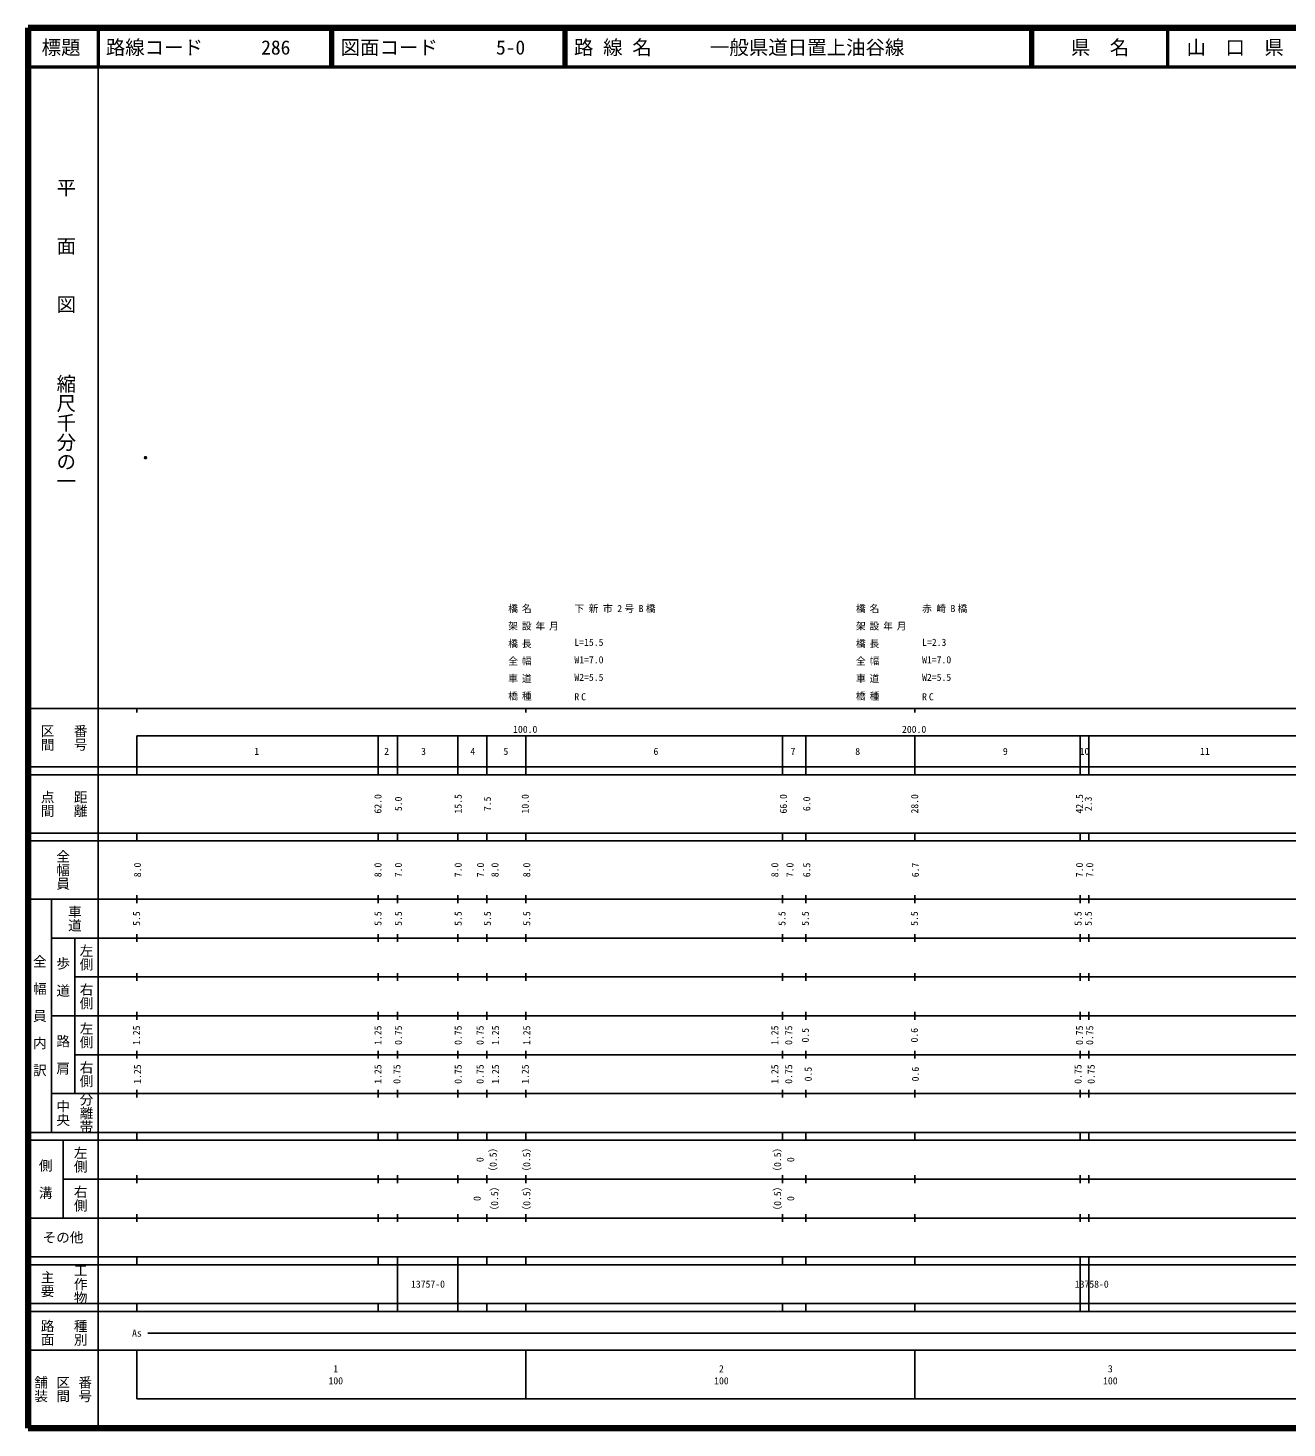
# Model space of a CAD drawing. Units: millimetres on the paper, with parts at other scales. Extents: x 40 to 680, y 20 to 380.
# Drawn here: x 40 to 363.7, y 20 to 380 of the extents above; entities that cross this region are included whole.
import ezdxf
from ezdxf.enums import TextEntityAlignment as Align

# ---------------------------------------------------------------- set-up
doc = ezdxf.new("R2010")
doc.units = ezdxf.units.MM
doc.header["$PDMODE"] = 32
doc.header["$PDSIZE"] = 0.5
doc.layers.add('M-OTRS', color=6, linetype='Continuous')
for name, color, linetype, lineweight in [('M-STR-HTXT', 7, 'Continuous', 13), ('M-TTL', 2, 'Continuous', 140), ('M-TTL-BAND', 7, 'Continuous', 25), ('M-TTL-LINE', 7, 'Continuous', 50), ('M-TTL-TXT', 7, 'Continuous', 13)]:
    doc.layers.add(name, color=color, linetype=linetype, lineweight=lineweight)
doc.styles.add('@ＭＳ ゴシック', font='')
doc.styles.add('ＭＳ ゴシック', font='')
doc.styles.get('@ＭＳ ゴシック').set_extended_font_data('@MS Gothic')
doc.styles.get('ＭＳ ゴシック').set_extended_font_data('MS Gothic')

msp = doc.modelspace()

# ---------------------------------------------------------------- linework, layer by layer
at = {"layer": 'M-OTRS'}
msp.add_point((70.213, 269.515), dxfattribs=at)
at = {"layer": 'M-TTL'}
for p, q in [((40, 380), (40, 20)), ((680, 380), (40, 380)), ((40, 20), (680, 20))]:
    msp.add_line(p, q, dxfattribs=at)
at = {"layer": 'M-TTL-BAND'}
for p, q in [((58, 370), (58, 20)), ((40, 205), (579, 205)), ((68, 205), (68, 204)), ((168, 205), (168, 204)), ((268, 205), (268, 204)), ((68, 198), (579, 198)), ((68, 198), (68, 188)), ((130, 198), (130, 188)), ((135, 198), (135, 188)), ((150.5, 198), (150.5, 188)), ((158, 198), (158, 188)), ((168, 198), (168, 188)), ((234, 198), (234, 188)), ((240, 198), (240, 188)), ((268, 198), (268, 188)), ((310.5, 198), (310.5, 188)), ((312.8, 198), (312.8, 188)), ((40, 190), (579, 190)), ((40, 188), (579, 188)), ((40, 173), (579, 173)), ((68, 171), (68, 173)), ((130, 173), (130, 171)), ((135, 173), (135, 171)), ((150.5, 173), (150.5, 171)), ((158, 173), (158, 171)), ((168, 173), (168, 171)), ((234, 173), (234, 171)), ((240, 173), (240, 171)), ((268, 171), (268, 173)), ((310.5, 173), (310.5, 171)), ((312.8, 173), (312.8, 171)), ((40, 171), (579, 171)), ((40, 156), (579, 156)), ((46, 96), (46, 156)), ((68, 155), (68, 157)), ((130, 157), (130, 155)), ((135, 157), (135, 155)), ((150.5, 157), (150.5, 155)), ((158, 157), (158, 155)), ((168, 157), (168, 155)), ((234, 157), (234, 155)), ((240, 157), (240, 155)), ((268, 155), (268, 157)), ((310.5, 157), (310.5, 155)), ((312.8, 157), (312.8, 155)), ((46, 146), (579, 146)), ((52, 146), (52, 106)), ((68, 145), (68, 147)), ((130, 147), (130, 145)), ((135, 147), (135, 145)), ((150.5, 147), (150.5, 145)), ((158, 147), (158, 145)), ((168, 147), (168, 145)), ((234, 147), (234, 145)), ((240, 147), (240, 145)), ((268, 145), (268, 147)), ((310.5, 147), (310.5, 145)), ((312.8, 147), (312.8, 145)), ((68, 135), (68, 137)), ((130, 137), (130, 135)), ((135, 137), (135, 135)), ((150.5, 137), (150.5, 135)), ((158, 137), (158, 135)), ((168, 137), (168, 135)), ((234, 137), (234, 135)), ((240, 137), (240, 135)), ((268, 135), (268, 137)), ((310.5, 137), (310.5, 135)), ((312.8, 137), (312.8, 135)), ((52, 136), (579, 136)), ((46, 126), (579, 126)), ((68, 125), (68, 127)), ((130, 127), (130, 125)), ((135, 127), (135, 125)), ((150.5, 127), (150.5, 125)), ((158, 127), (158, 125)), ((168, 127), (168, 125)), ((234, 127), (234, 125)), ((240, 127), (240, 125)), ((268, 125), (268, 127)), ((310.5, 127), (310.5, 125)), ((312.8, 127), (312.8, 125)), ((52, 116), (579, 116)), ((68, 115), (68, 117)), ((130, 117), (130, 115)), ((135, 117), (135, 115)), ((150.5, 117), (150.5, 115)), ((158, 117), (158, 115)), ((168, 117), (168, 115)), ((234, 117), (234, 115)), ((240, 117), (240, 115)), ((268, 115), (268, 117)), ((310.5, 117), (310.5, 115)), ((312.8, 117), (312.8, 115)), ((46, 106), (579, 106)), ((68, 105), (68, 107)), ((130, 107), (130, 105)), ((135, 107), (135, 105)), ((150.5, 107), (150.5, 105)), ((158, 107), (158, 105)), ((168, 107), (168, 105)), ((234, 107), (234, 105)), ((240, 107), (240, 105)), ((268, 105), (268, 107)), ((310.5, 107), (310.5, 105)), ((312.8, 107), (312.8, 105)), ((40, 96), (579, 96)), ((40, 94), (579, 94)), ((49, 94), (49, 74)), ((68, 94), (68, 96)), ((130, 96), (130, 94)), ((135, 96), (135, 94)), ((150.5, 96), (150.5, 94)), ((158, 96), (158, 94)), ((168, 96), (168, 94)), ((234, 96), (234, 94)), ((240, 96), (240, 94)), ((268, 94), (268, 96)), ((310.5, 96), (310.5, 94)), ((312.8, 96), (312.8, 94)), ((49, 84), (579, 84)), ((68, 83), (68, 85)), ((130, 85), (130, 83)), ((135, 85), (135, 83)), ((150.5, 85), (150.5, 83)), ((158, 85), (158, 83)), ((168, 85), (168, 83)), ((234, 85), (234, 83)), ((240, 85), (240, 83)), ((268, 83), (268, 85)), ((310.5, 85), (310.5, 83)), ((312.8, 85), (312.8, 83)), ((40, 74), (579, 74)), ((68, 73), (68, 75)), ((130, 75), (130, 73)), ((135, 75), (135, 73)), ((150.5, 75), (150.5, 73)), ((158, 75), (158, 73)), ((168, 75), (168, 73)), ((234, 75), (234, 73)), ((240, 75), (240, 73)), ((268, 73), (268, 75)), ((310.5, 75), (310.5, 73)), ((312.8, 75), (312.8, 73)), ((40, 64), (579, 64)), ((40, 62), (579, 62)), ((68, 62), (68, 64)), ((130, 64), (130, 62)), ((135, 64), (135, 52)), ((150.5, 64), (150.5, 52)), ((158, 64), (158, 62)), ((168, 64), (168, 62)), ((234, 64), (234, 62)), ((240, 64), (240, 62)), ((268, 62), (268, 64)), ((310.5, 64), (310.5, 52)), ((312.8, 64), (312.8, 52)), ((40, 52), (579, 52)), ((68, 50), (68, 52)), ((130, 52), (130, 50)), ((135, 52), (135, 50)), ((150.5, 52), (150.5, 50)), ((158, 52), (158, 50)), ((168, 52), (168, 50)), ((234, 52), (234, 50)), ((240, 52), (240, 50)), ((268, 50), (268, 52)), ((310.5, 52), (310.5, 50)), ((312.8, 52), (312.8, 50)), ((40, 50), (579, 50)), ((70.805, 44.406), (565.903, 44.406)), ((40, 40), (579, 40)), ((68, 40), (68, 27.5)), ((168, 40), (168, 27.5)), ((268, 40), (268, 27.5)), ((68, 27.5), (579, 27.5))]:
    msp.add_line(p, q, dxfattribs=at)
at = {"layer": 'M-TTL-LINE'}
for p, q in [((58, 380), (58, 370)), ((117.75, 380), (117.75, 370)), ((118.25, 380), (118.25, 370)), ((177.75, 380), (177.75, 370)), ((178.25, 380), (178.25, 370)), ((297.75, 380), (297.75, 370)), ((298.25, 380), (298.25, 370)), ((333, 380), (333, 370)), ((40, 370), (680, 370))]:
    msp.add_line(p, q, dxfattribs=at)

# ---------------------------------------------------------------- texts
at = {"layer": 'M-STR-HTXT', "style": 'ＭＳ ゴシック'}
for s, p in [('L=15.5', (180.483, 220.575)), ('L=2.3', (269.888, 220.575)), ('W1=7.0', (180.483, 216.075)), ('W1=7.0', (269.888, 216.075)), ('W2=5.5', (180.483, 211.575)), ('W2=5.5', (269.888, 211.575))]:
    msp.add_text(s, height=1.833, dxfattribs=at).set_placement(p, align=Align.BOTTOM_LEFT)
at = {"layer": 'M-STR-HTXT', "char_height": 1.833, "attachment_point": 7, "style": 'ＭＳ ゴシック'}
for s, insert in [('\\T1.4;橋名', (163.483, 229.575)), ('\\T1.47;下新市2号B橋', (180.483, 229.575)), ('\\T1.4;橋名', (252.888, 229.575)), ('\\T1.46;赤崎B橋', (269.888, 229.575)), ('\\T1.4;架設年月', (163.483, 225.075)), ('\\T1.4;架設年月', (252.888, 225.075)), ('\\T1.4;橋長', (163.483, 220.575)), ('\\T1.4;橋長', (252.888, 220.575)), ('\\T1.4;全幅', (163.483, 216.075)), ('\\T1.4;全幅', (252.888, 216.075)), ('\\T1.4;車道', (163.483, 211.575)), ('\\T1.4;車道', (252.888, 211.575)), ('\\T1.4;橋種', (163.483, 207.075)), ('\\T1.4;RC', (180.483, 207.075)), ('\\T1.4;橋種', (252.888, 207.075)), ('\\T1.4;RC', (269.888, 207.075))]:
    msp.add_mtext(s, dxfattribs=dict(at, insert=insert))
at = {"layer": 'M-TTL-BAND', "style": '@ＭＳ ゴシック'}
for s, p in [('平\u3000\u3000面\u3000\u3000図', (49.777, 306.475)), ('縮尺千分の一', (49.777, 261.03))]:
    msp.add_text(s, height=3.666, rotation=270, dxfattribs=at).set_placement(p, align=Align.MIDDLE_RIGHT)
at = {"layer": 'M-TTL-BAND'}
for s, height, rotation, style, p in [('区間', 2.566, 270, '@ＭＳ ゴシック', (45, 197.5)), ('番号', 2.566, 270, '@ＭＳ ゴシック', (53.5, 197.5)), ('点間', 2.566, 270, '@ＭＳ ゴシック', (45, 180.5)), ('距離', 2.566, 270, '@ＭＳ ゴシック', (53.5, 180.5)), ('62.0', 1.833, 90, 'ＭＳ ゴシック', (129.966, 180.5)), ('5.0', 1.833, 90, 'ＭＳ ゴシック', (135.216, 180.5)), ('15.5', 1.833, 90, 'ＭＳ ゴシック', (150.591, 180.5)), ('7.5', 1.833, 90, 'ＭＳ ゴシック', (158.092, 180.5)), ('10.0', 1.833, 90, 'ＭＳ ゴシック', (167.842, 180.5)), ('66.0', 1.833, 90, 'ＭＳ ゴシック', (234.219, 180.5)), ('6.0', 1.833, 90, 'ＭＳ ゴシック', (240.22, 180.5)), ('28.0', 1.833, 90, 'ＭＳ ゴシック', (267.966, 180.5)), ('42.5', 1.833, 90, 'ＭＳ ゴシック', (310.347, 180.5)), ('2.3', 1.833, 90, 'ＭＳ ゴシック', (312.597, 180.5)), ('全幅員', 2.566, 270, '@ＭＳ ゴシック', (49, 163.5)), ('8.0', 1.833, 90, 'ＭＳ ゴシック', (68.141, 163.5)), ('8.0', 1.833, 90, 'ＭＳ ゴシック', (129.966, 163.5)), ('7.0', 1.833, 90, 'ＭＳ ゴシック', (135.216, 163.5)), ('7.0', 1.833, 90, 'ＭＳ ゴシック', (150.591, 163.5)), ('7.0', 1.833, 90, 'ＭＳ ゴシック', (156.335, 163.5)), ('8.0', 1.833, 90, 'ＭＳ ゴシック', (160.055, 163.5)), ('8.0', 1.833, 90, 'ＭＳ ゴシック', (168.217, 163.5)), ('8.0', 1.833, 90, 'ＭＳ ゴシック', (232.016, 163.5)), ('7.0', 1.833, 90, 'ＭＳ ゴシック', (235.897, 163.5)), ('6.5', 1.833, 90, 'ＭＳ ゴシック', (240.22, 163.5)), ('6.7', 1.833, 90, 'ＭＳ ゴシック', (268.141, 163.5)), ('7.0', 1.833, 90, 'ＭＳ ゴシック', (310.347, 163.5)), ('7.0', 1.833, 90, 'ＭＳ ゴシック', (312.972, 163.5)), ('車道', 2.566, 270, '@ＭＳ ゴシック', (52, 151)), ('5.5', 1.833, 90, 'ＭＳ ゴシック', (67.891, 151)), ('5.5', 1.833, 90, 'ＭＳ ゴシック', (129.966, 151)), ('5.5', 1.833, 90, 'ＭＳ ゴシック', (135.216, 151)), ('5.5', 1.833, 90, 'ＭＳ ゴシック', (150.591, 151)), ('5.5', 1.833, 90, 'ＭＳ ゴシック', (158.092, 151)), ('5.5', 1.833, 90, 'ＭＳ ゴシック', (168.217, 151)), ('5.5', 1.833, 90, 'ＭＳ ゴシック', (233.844, 151)), ('5.5', 1.833, 90, 'ＭＳ ゴシック', (239.845, 151)), ('5.5', 1.833, 90, 'ＭＳ ゴシック', (267.891, 151)), ('5.5', 1.833, 90, 'ＭＳ ゴシック', (309.972, 151)), ('5.5', 1.833, 90, 'ＭＳ ゴシック', (312.597, 151)), ('左側', 2.566, 270, '@ＭＳ ゴシック', (55, 141)), ('全\u3000幅\u3000員\u3000内\u3000訳', 2.566, 270, '@ＭＳ ゴシック', (43, 126)), ('歩\u3000道', 2.566, 270, '@ＭＳ ゴシック', (49, 136)), ('右側', 2.566, 270, '@ＭＳ ゴシック', (55, 131)), ('左側', 2.566, 270, '@ＭＳ ゴシック', (55, 121)), ('1.25', 1.833, 90, 'ＭＳ ゴシック', (67.891, 121)), ('1.25', 1.833, 90, 'ＭＳ ゴシック', (129.966, 121)), ('0.75', 1.833, 90, 'ＭＳ ゴシック', (135.216, 121)), ('0.75', 1.833, 90, 'ＭＳ ゴシック', (150.591, 121)), ('0.75', 1.833, 90, 'ＭＳ ゴシック', (156.232, 121)), ('1.25', 1.833, 90, 'ＭＳ ゴシック', (160.194, 121)), ('1.25', 1.833, 90, 'ＭＳ ゴシック', (168.217, 121)), ('1.25', 1.833, 90, 'ＭＳ ゴシック', (232.011, 121)), ('0.75', 1.833, 90, 'ＭＳ ゴシック', (235.57, 121)), ('0.5', 1.833, 90, 'ＭＳ ゴシック', (239.845, 121)), ('0.6', 1.833, 90, 'ＭＳ ゴシック', (267.891, 121)), ('0.75', 1.833, 90, 'ＭＳ ゴシック', (310.347, 121)), ('0.75', 1.833, 90, 'ＭＳ ゴシック', (312.972, 121)), ('路\u3000肩', 2.566, 270, '@ＭＳ ゴシック', (49, 116)), ('右側', 2.566, 270, '@ＭＳ ゴシック', (55, 111)), ('1.25', 1.833, 90, 'ＭＳ ゴシック', (68.141, 111)), ('1.25', 1.833, 90, 'ＭＳ ゴシック', (129.966, 111)), ('0.75', 1.833, 90, 'ＭＳ ゴシック', (134.841, 111)), ('0.75', 1.833, 90, 'ＭＳ ゴシック', (150.591, 111)), ('0.75', 1.833, 90, 'ＭＳ ゴシック', (156.232, 111)), ('1.25', 1.833, 90, 'ＭＳ ゴシック', (160.194, 111)), ('1.25', 1.833, 90, 'ＭＳ ゴシック', (167.842, 111)), ('1.25', 1.833, 90, 'ＭＳ ゴシック', (232.011, 111)), ('0.75', 1.833, 90, 'ＭＳ ゴシック', (235.57, 111)), ('0.5', 1.833, 90, 'ＭＳ ゴシック', (240.595, 111)), ('0.6', 1.833, 90, 'ＭＳ ゴシック', (268.141, 111)), ('0.75', 1.833, 90, 'ＭＳ ゴシック', (309.972, 111)), ('0.75', 1.833, 90, 'ＭＳ ゴシック', (313.347, 111)), ('分離帯', 2.566, 270, '@ＭＳ ゴシック', (55, 101)), ('中央', 2.566, 270, '@ＭＳ ゴシック', (49, 101)), ('左側', 2.566, 270, '@ＭＳ ゴシック', (53.5, 89)), ('（0.5）', 1.833, 90, 'ＭＳ ゴシック', (159.592, 89)), ('（0.5）', 1.833, 90, 'ＭＳ ゴシック', (168.217, 89)), ('（0.5）', 1.833, 90, 'ＭＳ ゴシック', (232.719, 89)), ('側\u3000溝', 2.566, 270, '@ＭＳ ゴシック', (44.5, 84)), ('0', 1.833, 90, 'ＭＳ ゴシック', (156.217, 89)), ('0', 1.833, 90, 'ＭＳ ゴシック', (236.094, 89)), ('右側', 2.566, 270, '@ＭＳ ゴシック', (53.5, 79)), ('0', 1.833, 90, 'ＭＳ ゴシック', (155.467, 79)), ('（0.5）', 1.833, 90, 'ＭＳ ゴシック', (159.967, 79)), ('（0.5）', 1.833, 90, 'ＭＳ ゴシック', (168.217, 79)), ('（0.5）', 1.833, 90, 'ＭＳ ゴシック', (232.719, 79)), ('0', 1.833, 90, 'ＭＳ ゴシック', (236.094, 79)), ('工作物', 2.566, 270, '@ＭＳ ゴシック', (53.5, 57)), ('主要', 2.566, 270, '@ＭＳ ゴシック', (45, 57)), ('路面', 2.566, 270, '@ＭＳ ゴシック', (45, 44.5)), ('種別', 2.566, 270, '@ＭＳ ゴシック', (53.5, 44.5)), ('舗装', 2.566, 270, '@ＭＳ ゴシック', (43.333, 30)), ('区間', 2.566, 270, '@ＭＳ ゴシック', (49, 30)), ('番号', 2.566, 270, '@ＭＳ ゴシック', (54.667, 30))]:
    msp.add_text(s, height=height, rotation=rotation, dxfattribs=dict(at, style=style)).set_placement(p, align=Align.MIDDLE_CENTER)
at = {"layer": 'M-TTL-BAND', "style": 'ＭＳ ゴシック'}
for s, p in [('100.0', (167.844, 198.195)), ('200.0', (267.844, 198.195))]:
    msp.add_text(s, height=1.833, dxfattribs=at).set_placement(p, align=Align.BOTTOM_CENTER)
for s, height, p in [('1', 1.833, (98.822, 194)), ('2', 1.833, (132.198, 194)), ('3', 1.833, (141.699, 194)), ('4', 1.833, (154.366, 194)), ('5', 1.833, (162.866, 194)), ('6', 1.833, (201.451, 194)), ('7', 1.833, (236.702, 194)), ('8', 1.833, (253.329, 194)), ('9', 1.833, (291.291, 194)), ('10', 1.833, (311.635, 194)), ('11', 1.833, (342.608, 194)), ('その他', 2.566, (49, 69)), ('13757-0', 1.833, (142.846, 57)), ('13758-0', 1.833, (313.507, 57)), ('As', 1.833, (68.006, 44.406)), ('1', 1.833, (119.135, 35.241)), ('2', 1.833, (218.288, 35.238)), ('3', 1.833, (318.288, 35.238)), ('100', 1.833, (119.135, 32.134)), ('100', 1.833, (218.288, 32.131)), ('100', 1.833, (318.288, 32.131))]:
    msp.add_text(s, height=height, dxfattribs=at).set_placement(p, align=Align.MIDDLE_CENTER)
at = {"layer": 'M-TTL-TXT', "style": 'ＭＳ ゴシック'}
for s, p in [('標題', (48.5, 375)), ('県\u3000名', (315.625, 375)), ('山\u3000口\u3000県', (350.375, 375))]:
    msp.add_text(s, height=3.666, dxfattribs=at).set_placement(p, align=Align.MIDDLE_CENTER)
for s, p in [('路線コード      286', (60, 375)), ('図面コード      5-0', (120.38, 375)), ('路 線 名      一般県道日置上油谷線', (180.38, 375))]:
    msp.add_text(s, height=3.666, dxfattribs=at).set_placement(p, align=Align.MIDDLE_LEFT)

doc.saveas('drawing.dxf')
